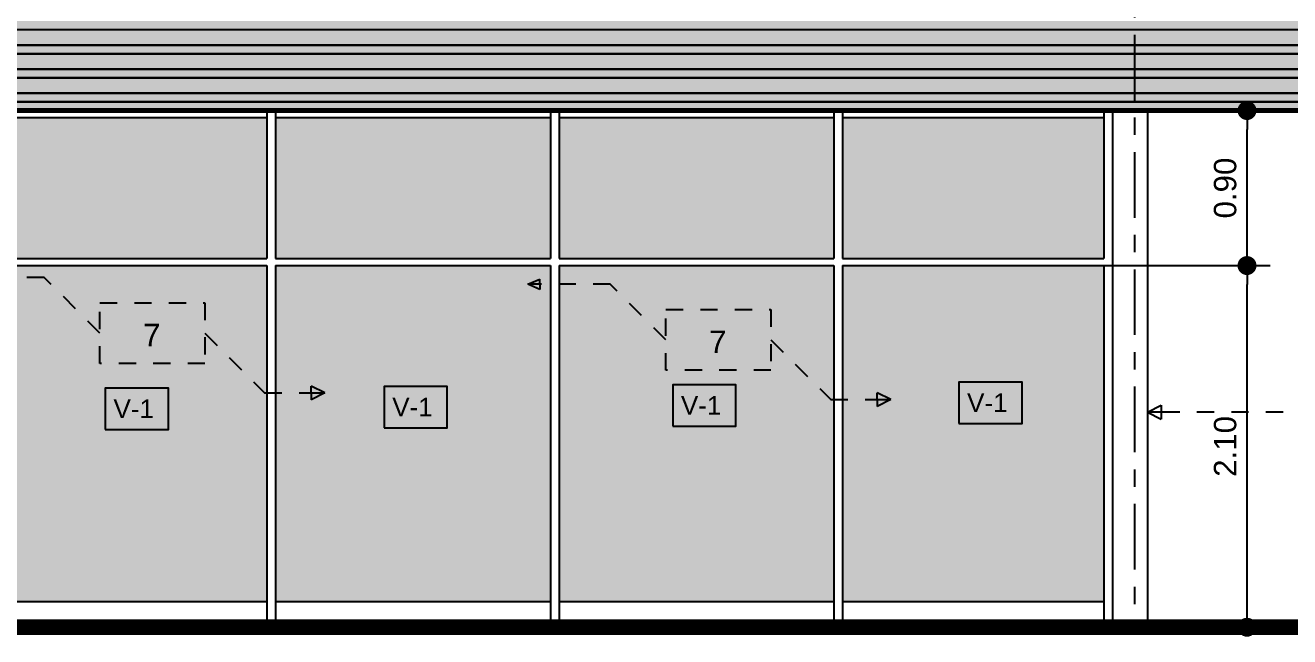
# Model space of a CAD drawing. Header units: metres. Extents: x 5916 to 6101, y 1788 to 1857.
# Drawn here: x 5997.44 to 6004.78, y 1788.66 to 1792.21 of the extents above; entities that cross this region are included whole.
import ezdxf

# ---------------------------------------------------------------- set-up
doc = ezdxf.new("R2010")
doc.units = ezdxf.units.M
doc.header["$LTSCALE"] = 0.02
doc.linetypes.add('CENTER2', pattern=[28.575, 19.05, -3.175, 3.175, -3.175])
doc.linetypes.add('HIDDEN', pattern=[0.375, 0.25, -0.125])
for name, color, linetype in [('A - Ejes', 7, 'CENTER2'), ('A-Cotas', 7, 'Continuous'), ('A-Cotas Generales', 2, 'Continuous'), ('A-Puertas', 7, 'Continuous'), ('HATCH', 8, 'Continuous'), ('hidden', 7, 'HIDDEN')]:
    doc.layers.add(name, color=color, linetype=linetype)
for name, color, linetype, lineweight in [('A-FACIA', 12, 'Continuous', 50), ('A-LINEA DE TIERRA', 14, 'Continuous', 40), ('A-PAREDES FRONTALES', 7, 'Continuous', 30)]:
    doc.layers.add(name, color=color, linetype=linetype, lineweight=lineweight)
doc.styles.add('Arial', font='arial.ttf', dxfattribs={"height": 0.15})
doc.styles.add('Cotas 75', font='arial.ttf', dxfattribs={"height": 0.13})
doc.dimstyles.new('Estilo 75', dxfattribs={"dimtxt": 0.13, "dimasz": 0.11, "dimexe": 0.135, "dimexo": 0, "dimgap": 0.06, "dimtad": 1, "dimzin": 1, "dimdsep": 46, "dimtxsty": 'Cotas 75', "dimblk": 'DOT', "dimcen": 0.135, "dimdle": 0.135, "dimclrd": 9, "dimclre": 9, "dimclrt": 256, "dimadec": 0, "dimazin": 0, "dimtfac": 1, "dimtmove": 1, "dimatfit": 1, "dimfxl": 0, "dimarcsym": 0})

# ---------------------------------------------------------------- blocks, each defined once
blk = doc.blocks.new('_Dot')
at = {"color": 0, "linetype": 'ByBlock', "lineweight": -2}
blk.add_line((-0.5, 0), (-1, 0), dxfattribs=at)
at = {"color": 0, "linetype": 'ByBlock', "const_width": 0.5}
blk.add_lwpolyline([(-0.25, 0, 1), (0.25, 0, 1)], format="xyb", close=True, dxfattribs=at)
blk = doc.blocks.new('*D70')
at = {"layer": 'HATCH', "color": 9, "lineweight": -2, "transparency": 16777216}
for p, q in [((6003.9569, 1791.7122), (6006.0796, 1791.7122)), ((6005.9446, 1788.8222), (6005.9446, 1791.6022)), ((6003.9569, 1788.7122), (6006.0796, 1788.7122))]:
    blk.add_line(p, q, dxfattribs=at)
at = {"layer": 'HATCH', "color": 9, "lineweight": -2, "transparency": 16777216, "xscale": 0.11, "yscale": 0.11, "zscale": 0.11}
for p, rotation in [((6005.9446, 1791.7122), 90), ((6005.9446, 1788.7122), 270)]:
    blk.add_blockref('_Dot', p, dxfattribs=dict(at, rotation=rotation))
at = {"layer": 'HATCH', "transparency": 16777216, "insert": (6005.8182, 1790.2122), "char_height": 0.13, "attachment_point": 5, "rotation": 90, "style": 'Cotas 75'}
blk.add_mtext('3.00', dxfattribs=at)
blk = doc.blocks.new('*D71')
at = {"layer": 'HATCH', "color": 9, "lineweight": -2, "transparency": 16777216}
for p, q in [((6005.1761, 1792.2922), (6006.0796, 1792.2922)), ((6005.9446, 1791.8222), (6005.9446, 1792.1822)), ((6003.9569, 1791.7122), (6006.0796, 1791.7122))]:
    blk.add_line(p, q, dxfattribs=at)
at = {"layer": 'HATCH', "color": 9, "lineweight": -2, "transparency": 16777216, "xscale": 0.11, "yscale": 0.11, "zscale": 0.11}
for p, rotation in [((6005.9446, 1792.2922), 90), ((6005.9446, 1791.7122), 270)]:
    blk.add_blockref('_Dot', p, dxfattribs=dict(at, rotation=rotation))
at = {"layer": 'HATCH', "transparency": 16777216, "insert": (6005.8183, 1792.0022), "char_height": 0.13, "attachment_point": 5, "rotation": 90, "style": 'Cotas 75'}
blk.add_mtext('0.58', dxfattribs=at)
blk = doc.blocks.new('*D74')
at = {"layer": 'HATCH', "color": 9, "lineweight": -2, "transparency": 16777216}
for p, q in [((6003.7037, 1790.8122), (6004.6701, 1790.8122)), ((6004.5351, 1788.8222), (6004.5351, 1790.7022)), ((6003.7537, 1788.7122), (6004.6701, 1788.7122))]:
    blk.add_line(p, q, dxfattribs=at)
at = {"layer": 'HATCH', "color": 9, "lineweight": -2, "transparency": 16777216, "xscale": 0.11, "yscale": 0.11, "zscale": 0.11}
for p, rotation in [((6004.5351, 1790.8122), 90), ((6004.5351, 1788.7122), 270)]:
    blk.add_blockref('_Dot', p, dxfattribs=dict(at, rotation=rotation))
at = {"layer": 'HATCH', "transparency": 16777216, "insert": (6004.4087, 1789.7622), "char_height": 0.13, "attachment_point": 5, "rotation": 90, "style": 'Cotas 75'}
blk.add_mtext('2.10', dxfattribs=at)
blk = doc.blocks.new('*D75')
at = {"layer": 'HATCH', "color": 9, "lineweight": -2, "transparency": 16777216}
for p, q in [((6003.9569, 1791.7122), (6004.6701, 1791.7122)), ((6004.5351, 1790.9222), (6004.5351, 1791.6022)), ((6003.7037, 1790.8122), (6004.6701, 1790.8122))]:
    blk.add_line(p, q, dxfattribs=at)
at = {"layer": 'HATCH', "color": 9, "lineweight": -2, "transparency": 16777216, "xscale": 0.11, "yscale": 0.11, "zscale": 0.11}
for p, rotation in [((6004.5351, 1791.7122), 90), ((6004.5351, 1790.8122), 270)]:
    blk.add_blockref('_Dot', p, dxfattribs=dict(at, rotation=rotation))
at = {"layer": 'HATCH', "transparency": 16777216, "insert": (6004.4087, 1791.2622), "char_height": 0.13, "attachment_point": 5, "rotation": 90, "style": 'Cotas 75'}
blk.add_mtext('0.90', dxfattribs=at)

msp = doc.modelspace()

# ---------------------------------------------------------------- hatches: boundary and pattern name
at = {"layer": 'A-Cotas', "true_color": 0xf57a00}
h = msp.add_hatch(color=30, dxfattribs=at)
h.dxf.hatch_style = 1
h.paths.add_polyline_path([(6005.1761, 1792.2322), (5994.1277, 1792.2322), (5994.1277, 1792.1822), (6005.1761, 1792.1822)])
h = msp.add_hatch(color=30, dxfattribs=at)
h.dxf.hatch_style = 1
h.paths.add_polyline_path([(6005.1761, 1792.0922), (5994.1277, 1792.0922), (5994.1277, 1792.0422), (6005.1761, 1792.0422)])
h = msp.add_hatch(color=30, dxfattribs=at)
h.dxf.hatch_style = 1
h.paths.add_polyline_path([(6005.1761, 1791.9522), (5994.1277, 1791.9522), (5994.1277, 1791.9022), (6005.1761, 1791.9022)])
h = msp.add_hatch(color=30, dxfattribs=at)
h.dxf.hatch_style = 1
h.paths.add_polyline_path([(6005.1761, 1791.8122), (5994.1277, 1791.8122), (5994.1277, 1791.7622), (6005.1761, 1791.7622)])
at = {"layer": 'A-Puertas'}
h = msp.add_hatch(color=15, dxfattribs=at)
h.dxf.hatch_style = 1
h.paths.add_polyline_path([(6005.1761, 1792.1822), (5994.1277, 1792.1822), (5994.1277, 1792.0922), (6005.1761, 1792.0922)])
h = msp.add_hatch(color=15, dxfattribs=at)
h.dxf.hatch_style = 1
h.paths.add_polyline_path([(6005.1761, 1792.0422), (5994.1277, 1792.0422), (5994.1277, 1791.9522), (6005.1761, 1791.9522)])
h = msp.add_hatch(color=15, dxfattribs=at)
h.dxf.hatch_style = 1
h.paths.add_polyline_path([(6005.1761, 1791.9022), (5994.1277, 1791.9022), (5994.1277, 1791.8122), (6005.1761, 1791.8122)])
h = msp.add_hatch(color=15, dxfattribs=at)
h.dxf.hatch_style = 1
h.paths.add_polyline_path([(6005.1761, 1791.7622), (5994.1277, 1791.7622), (5994.1277, 1791.7122), (6005.1761, 1791.7122)])
h = msp.add_hatch(color=144, dxfattribs=at)
h.set_gradient(color1=(12, 132, 151), color2=(206, 239, 243), rotation=45, tint=1, name='CYLINDER')
h.paths.add_polyline_path([(5998.843, 1791.6722), (5997.2466, 1791.6722), (5997.2466, 1790.8522), (5998.843, 1790.8522)])
h.paths.add_polyline_path([(5998.843, 1790.8122), (5997.2466, 1790.8122), (5997.2466, 1788.8622), (5998.843, 1788.8622)])
h = msp.add_hatch(color=144, dxfattribs=at)
h.set_gradient(color1=(12, 132, 151), color2=(206, 239, 243), rotation=45, tint=1, name='CYLINDER')
h.paths.add_polyline_path([(6000.4895, 1791.6722), (5998.893, 1791.6722), (5998.893, 1790.8522), (6000.4895, 1790.8522)])
h.paths.add_polyline_path([(6000.4895, 1790.8122), (5998.893, 1790.8122), (5998.893, 1788.8622), (6000.4895, 1788.8622)])
h = msp.add_hatch(color=144, dxfattribs=at)
h.set_gradient(color1=(12, 132, 151), color2=(206, 239, 243), rotation=45, tint=1, name='CYLINDER')
h.paths.add_polyline_path([(6002.1359, 1791.6722), (6000.5395, 1791.6722), (6000.5395, 1790.8522), (6002.1359, 1790.8522)])
h.paths.add_polyline_path([(6002.1359, 1790.8122), (6000.5395, 1790.8122), (6000.5395, 1788.8622), (6002.1359, 1788.8622)])
h = msp.add_hatch(color=144, dxfattribs=at)
h.set_gradient(color1=(12, 132, 151), color2=(206, 239, 243), rotation=45, tint=1, name='CYLINDER')
h.paths.add_polyline_path([(6003.7037, 1791.6722), (6002.1859, 1791.6722), (6002.1859, 1790.8522), (6003.7037, 1790.8522)])
h.paths.add_polyline_path([(6003.7037, 1790.8122), (6002.1859, 1790.8122), (6002.1859, 1788.8622), (6003.7037, 1788.8622)])

# ---------------------------------------------------------------- linework, layer by layer
at = {"layer": 'A - Ejes'}
msp.add_lwpolyline([(6003.8819, 1796.238), (6003.8819, 1788.7122)], dxfattribs=at)
at = {"layer": 'A-Cotas', "color": 30, "true_color": 0xf57a00}
msp.add_lwpolyline([(5994.1277, 1792.1822), (6005.1761, 1792.1822)], dxfattribs=at)
at = {"layer": 'A-Cotas', "ltscale": 10}
for points in [[(5997.9045, 1789.8605), (5998.2714, 1789.8605), (5998.2714, 1790.1005), (5997.9045, 1790.1005)], [(5999.5234, 1789.8705), (5999.8902, 1789.8705), (5999.8902, 1790.1105), (5999.5234, 1790.1105)], [(6001.2001, 1789.8805), (6001.5669, 1789.8805), (6001.5669, 1790.1205), (6001.2001, 1790.1205)], [(6002.8618, 1789.8954), (6003.2287, 1789.8954), (6003.2287, 1790.1354), (6002.8618, 1790.1354)]]:
    msp.add_lwpolyline(points, close=True, dxfattribs=at)
at = {"layer": 'A-FACIA', "linetype": 'Continuous', "const_width": 0.03, "flags": 128}
msp.add_lwpolyline([(5994.1277, 1791.7122), (6005.1761, 1791.7122)], dxfattribs=at)
at = {"layer": 'A-LINEA DE TIERRA', "color": 250, "linetype": 'Continuous', "const_width": 0.09, "flags": 128}
msp.add_lwpolyline([(5983.0772, 1788.7122), (6016.9545, 1788.7122)], dxfattribs=at)
at = {"layer": 'A-PAREDES FRONTALES'}
for points in [[(5994.1277, 1792.0922), (6005.1761, 1792.0922)], [(5994.1277, 1792.0422), (6005.1761, 1792.0422)], [(5994.1277, 1791.9522), (6005.1761, 1791.9522)], [(5994.1277, 1791.9022), (6005.1761, 1791.9022)], [(5994.1277, 1791.8122), (6005.1761, 1791.8122)], [(5994.1277, 1791.7622), (6005.1761, 1791.7622)]]:
    msp.add_lwpolyline(points, dxfattribs=at)
at = {"layer": 'A-Puertas', "color": 4}
for points in [[(5998.843, 1791.7122), (5998.843, 1790.8522)], [(5998.893, 1791.7122), (5998.893, 1790.8522)], [(6000.4895, 1791.7122), (6000.4895, 1790.8522)], [(6000.5395, 1791.7122), (6000.5395, 1790.8522)], [(6002.1359, 1791.7122), (6002.1359, 1790.8522)], [(6002.1859, 1791.7122), (6002.1859, 1790.8522)], [(6003.7037, 1791.7122), (6003.7037, 1790.8522)], [(6003.7537, 1791.7122), (6003.7537, 1788.7122)], [(6003.9569, 1791.7122), (6003.9569, 1788.7122)], [(5997.2466, 1791.6722), (5998.843, 1791.6722)], [(5998.893, 1791.6722), (6000.4895, 1791.6722)], [(6000.5395, 1791.6722), (6002.1359, 1791.6722)], [(6002.1859, 1791.6722), (6003.7037, 1791.6722)], [(5997.2466, 1790.8522), (5998.843, 1790.8522)], [(5998.893, 1790.8522), (6000.4895, 1790.8522)], [(6000.5395, 1790.8522), (6002.1359, 1790.8522)], [(6002.1859, 1790.8522), (6003.7037, 1790.8522)], [(5997.2466, 1790.8122), (5998.843, 1790.8122)], [(5998.843, 1790.8122), (5998.843, 1788.7122)], [(5998.893, 1790.8122), (5998.893, 1788.7122)], [(5998.893, 1790.8122), (6000.4895, 1790.8122)], [(6000.4895, 1790.8122), (6000.4895, 1788.7122)], [(6000.5395, 1790.8122), (6000.5395, 1788.7122)], [(6000.5395, 1790.8122), (6002.1359, 1790.8122)], [(6002.1359, 1790.8122), (6002.1359, 1788.7122)], [(6002.1859, 1790.8122), (6002.1859, 1788.7122)], [(6002.1859, 1790.8122), (6003.7037, 1790.8122)], [(6003.7037, 1790.8122), (6003.7037, 1788.7122)], [(5997.2466, 1788.8622), (5998.843, 1788.8622)], [(5998.893, 1788.8622), (6000.4895, 1788.8622)], [(6000.5395, 1788.8622), (6002.1359, 1788.8622)], [(6002.1859, 1788.8622), (6003.7037, 1788.8622)]]:
    msp.add_lwpolyline(points, dxfattribs=at)
at = {"layer": 'hidden'}
for points in [[(5997.8732, 1790.4194), (5997.5496, 1790.743), (5997.1417, 1790.743)], [(6000.429, 1790.704), (6000.359, 1790.704), (6000.429, 1790.734)], [(6000.429, 1790.674), (6000.359, 1790.704)], [(6000.429, 1790.704), (6000.429, 1790.734)], [(6001.1605, 1790.3804), (6000.8369, 1790.704), (6000.429, 1790.704)], [(6000.429, 1790.704), (6000.429, 1790.674)], [(5998.4831, 1790.4194), (5998.8298, 1790.0727), (5999.0993, 1790.0727)], [(6001.7704, 1790.3804), (6002.1172, 1790.0337), (6002.3866, 1790.0337)], [(6006.2835, 1790.3074), (6004.9442, 1789.9607), (6004.0369, 1789.9607)], [(5999.0993, 1790.0727), (5999.0993, 1790.1127)], [(5999.1793, 1790.0727), (5999.0993, 1790.1127)], [(5999.0993, 1790.0727), (5999.0993, 1790.0327)], [(5999.0993, 1790.0727), (5999.1793, 1790.0727), (5999.0993, 1790.0327)], [(6002.3866, 1790.0337), (6002.3866, 1790.0737)], [(6002.4666, 1790.0337), (6002.3866, 1790.0737)], [(6002.3866, 1790.0337), (6002.3866, 1789.9937)], [(6002.3866, 1790.0337), (6002.4666, 1790.0337), (6002.3866, 1789.9937)], [(6003.9569, 1789.9607), (6004.0369, 1790.0007)], [(6004.0369, 1789.9607), (6003.9569, 1789.9607), (6004.0369, 1789.9207)], [(6004.0369, 1790.0007), (6004.0369, 1789.9207)]]:
    msp.add_lwpolyline(points, dxfattribs=at)
for points in [[(5997.8732, 1790.5955), (5998.4831, 1790.5955), (5998.4831, 1790.2433), (5997.8732, 1790.2433)], [(6001.1605, 1790.5565), (6001.7704, 1790.5565), (6001.7704, 1790.2043), (6001.1605, 1790.2043)]]:
    msp.add_lwpolyline(points, close=True, dxfattribs=at)

# ---------------------------------------------------------------- texts
at = {"layer": 'A-Cotas', "ltscale": 10, "char_height": 0.108, "attachment_point": 5, "style": 'Cotas 75'}
for insert in [(5998.0695, 1789.9805), (5999.6884, 1789.9905), (6001.365, 1790.0005), (6003.0268, 1790.0154)]:
    msp.add_mtext('V-1', dxfattribs=dict(at, insert=insert))
at = {"layer": 'A-Cotas Generales', "color": 7, "linetype": 'Continuous', "char_height": 0.13, "attachment_point": 5, "style": 'Arial'}
for insert in [(5998.1745, 1790.4088), (6001.4619, 1790.3698)]:
    msp.add_mtext('7', dxfattribs=dict(at, insert=insert))

# ---------------------------------------------------------------- dimensions: what is measured, and where the dimension line sits
at = {"layer": 'HATCH', "color": 2, "true_color": 0xf1eb1f}
for base, p1, p2, picture, middle in [((6005.9446, 1792.2922), (6003.9569, 1791.7122), (6005.1761, 1792.2922), '*D71', (6005.8183, 1792.0022)), ((6004.5351, 1791.7122), (6003.7037, 1790.8122), (6003.9569, 1791.7122), '*D75', (6004.4087, 1791.2622)), ((6005.9446, 1791.7122), (6003.9569, 1788.7122), (6003.9569, 1791.7122), '*D70', (6005.8182, 1790.2122)), ((6004.5351, 1790.8122), (6003.7537, 1788.7122), (6003.7037, 1790.8122), '*D74', (6004.4087, 1789.7622))]:
    dim = msp.add_linear_dim(base=base, p1=p1, p2=p2, angle=90, dimstyle='Estilo 75', dxfattribs=at)
    dim.commit()
    dim.dimension.update_dxf_attribs({"geometry": picture, "text_midpoint": middle})

doc.saveas('drawing.dxf')
